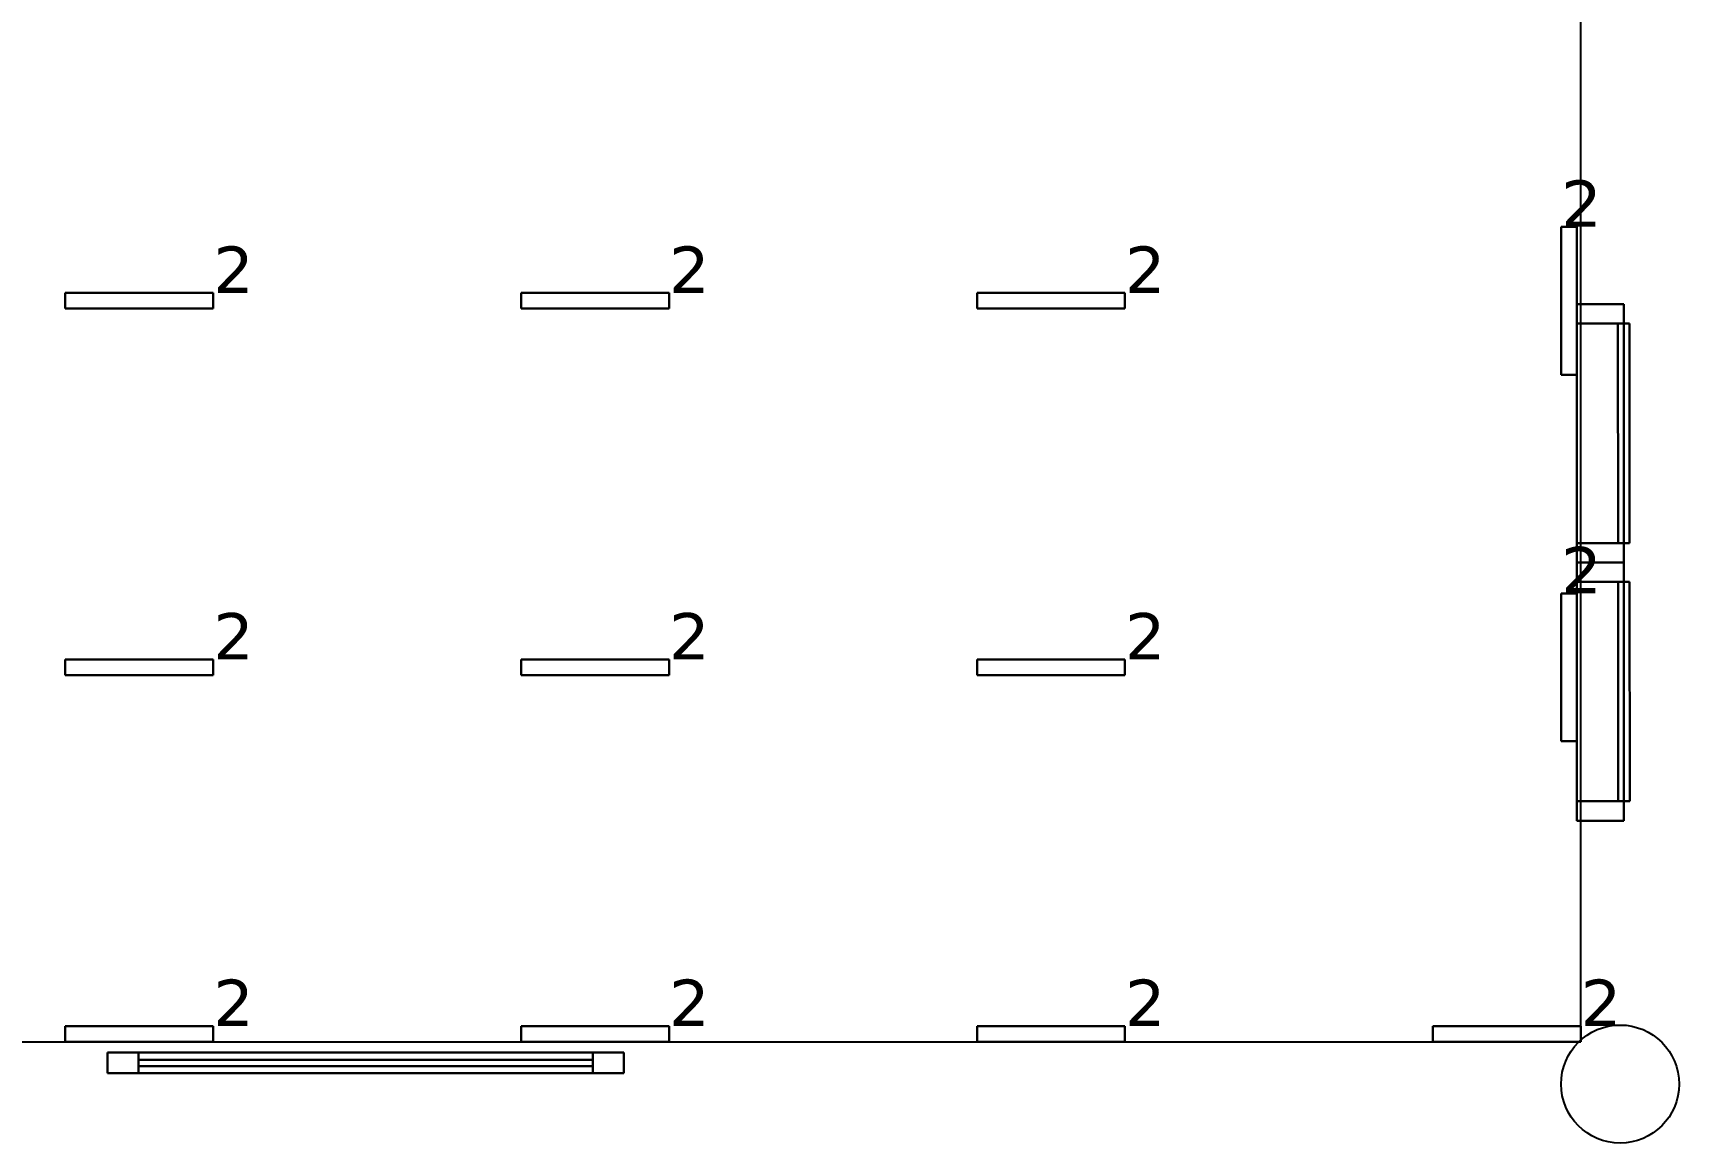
# Model space of a CAD drawing. Header units: inches. Extents: x 28 to 141, y 59 to 110.
# Drawn here: x 102.81 to 109.19, y 58.9 to 63.2 of the extents above; entities that cross this region are included whole.
import ezdxf

# ---------------------------------------------------------------- set-up
doc = ezdxf.new("R2010")
doc.units = ezdxf.units.IN
doc.header["$MEASUREMENT"] = 0
for name, color, linetype, true_color in [('DLX_BLD1_APERT', 7, 'Continuous', 0x969696), ('DLX_BLD1_CALC', 3, 'Continuous', 0x00ff00), ('DLX_BLD1_LUM', 7, 'Continuous', 0xffd400), ('DLX_BLD1_LUMKEY_IDX', 7, 'Continuous', 0x969696)]:
    doc.layers.add(name, color=color, linetype=linetype, true_color=true_color)
doc.styles.add('TableTextStyle', font='')
doc.styles.get('TableTextStyle').set_extended_font_data('VERDANA.TTF')

msp = doc.modelspace()

# ---------------------------------------------------------------- linework, layer by layer
msp.add_circle((108.9576, 59.1314), 0.2286)
at = {"layer": 'DLX_BLD1_APERT'}
for points in [[(108.972, 62.1517, 0), (108.7903, 62.1517, 0)], [(108.7903, 62.1517, 0), (108.7905, 61.1515, 0)], [(108.972, 62.1517, 0), (108.7903, 62.1517, 0)], [(108.7903, 62.1517, 0), (108.7903, 62.1517, 0)], [(108.7903, 62.1517, 0), (108.972, 62.1517, 0)], [(108.7903, 62.0767, 0), (108.7903, 62.1517, 0)], [(108.7903, 62.1517, 0), (108.972, 62.1517, 0)], [(108.7905, 61.1515, 0), (108.7903, 62.1517, 0)], [(108.7903, 62.1517, 0), (108.7903, 62.1517, 0)], [(108.7903, 62.1517, 0), (108.7903, 62.0767, 0)], [(108.9722, 61.1515, 0), (108.972, 62.1517, 0)], [(108.972, 62.1517, 0), (108.972, 62.1517, 0)], [(108.972, 62.1517, 0), (108.972, 62.0767, 0)], [(108.972, 62.0767, 0), (108.972, 62.1517, 0)], [(108.972, 62.1517, 0), (108.972, 62.1517, 0)], [(108.972, 62.1517, 0), (108.9722, 61.1515, 0)], [(108.9495, 62.0767, 0), (108.7903, 62.0767, 0)], [(108.7903, 62.0767, 0), (108.7903, 62.0767, 0)], [(108.7903, 62.0767, 0), (108.7904, 61.2265, 0)], [(108.7904, 61.2265, 0), (108.7903, 62.0767, 0)], [(108.7903, 62.0767, 0), (108.9495, 62.0767, 0)], [(108.9495, 62.0767, 0), (108.7903, 62.0767, 0)], [(108.7903, 62.0767, 0), (108.7903, 62.0767, 0)], [(108.7903, 62.0767, 0), (108.9495, 62.0767, 0)], [(108.972, 62.0767, 0), (108.9495, 62.0767, 0)], [(108.9495, 62.0767, 0), (108.9497, 61.2265, 0)], [(108.9495, 62.0767, 0), (108.9495, 62.0767, 0)], [(108.9497, 61.2265, 0), (108.9495, 62.0767, 0)], [(108.9495, 62.0767, 0), (108.972, 62.0767, 0)], [(108.9495, 62.0767, 0), (108.9495, 62.0767, 0)], [(108.9495, 62.0767, 0), (108.972, 62.0767, 0)], [(108.972, 62.0767, 0), (108.9495, 62.0767, 0)], [(108.9497, 61.2265, 0), (108.9495, 62.0767, 0)], [(108.9495, 62.0767, 0), (108.9495, 62.0767, 0)], [(108.9495, 62.0767, 0), (108.9497, 61.2265, 0)], [(108.9497, 61.2265, 0), (108.9495, 62.0767, 0)], [(108.9495, 62.0767, 0), (108.972, 62.0767, 0)], [(108.972, 62.0767, 0), (108.9495, 62.0767, 0)], [(108.9495, 62.0767, 0), (108.9497, 61.2265, 0)], [(108.972, 62.0767, 0), (108.9495, 62.0767, 0)], [(108.9495, 62.0767, 0), (108.9495, 62.0767, 0)], [(108.9495, 62.0767, 0), (108.972, 62.0767, 0)], [(108.9722, 61.2265, 0), (108.972, 62.0767, 0)], [(108.972, 62.0767, 0), (108.972, 62.0767, 0)], [(108.972, 62.0767, 0), (108.9722, 61.2265, 0)], [(108.972, 62.0767, 0), (108.972, 62.0767, 0)], [(108.972, 62.0767, 0), (108.9945, 62.0767, 0)], [(108.972, 62.0767, 0), (108.972, 62.0767, 0)], [(108.972, 62.0767, 0), (108.9945, 62.0767, 0)], [(108.9945, 62.0767, 0), (108.972, 62.0767, 0)], [(108.972, 62.0767, 0), (108.9722, 61.2265, 0)], [(108.9945, 62.0767, 0), (108.972, 62.0767, 0)], [(108.9722, 61.2265, 0), (108.972, 62.0767, 0)], [(108.972, 62.0767, 0), (108.972, 62.0767, 0)], [(108.9945, 62.0767, 0), (108.9947, 61.2265, 0)], [(108.9947, 61.2265, 0), (108.9945, 62.0767, 0)], [(108.9945, 62.0767, 0), (108.9945, 62.0767, 0)], [(108.9945, 62.0767, 0), (108.9947, 61.2265, 0)], [(108.9945, 62.0767, 0), (108.9945, 62.0767, 0)], [(108.9947, 61.2265, 0), (108.9945, 62.0767, 0)], [(108.7904, 61.2265, 0), (108.9497, 61.2265, 0)], [(108.7905, 61.1515, 0), (108.7904, 61.2265, 0)], [(108.7904, 61.2265, 0), (108.7904, 61.2265, 0)], [(108.7904, 61.2265, 0), (108.7905, 61.1515, 0)], [(108.9497, 61.2265, 0), (108.7904, 61.2265, 0)], [(108.9497, 61.2265, 0), (108.7904, 61.2265, 0)], [(108.7904, 61.2265, 0), (108.7904, 61.2265, 0)], [(108.7904, 61.2265, 0), (108.9497, 61.2265, 0)], [(108.9497, 61.2265, 0), (108.9722, 61.2265, 0)], [(108.9497, 61.2265, 0), (108.9497, 61.2265, 0)], [(108.9722, 61.2265, 0), (108.9497, 61.2265, 0)], [(108.9497, 61.2265, 0), (108.9497, 61.2265, 0)], [(108.9497, 61.2265, 0), (108.9722, 61.2265, 0)], [(108.9722, 61.2265, 0), (108.9497, 61.2265, 0)], [(108.9497, 61.2265, 0), (108.9497, 61.2265, 0)], [(108.9722, 61.2265, 0), (108.9497, 61.2265, 0)], [(108.9722, 61.2265, 0), (108.9497, 61.2265, 0)], [(108.9497, 61.2265, 0), (108.9497, 61.2265, 0)], [(108.9497, 61.2265, 0), (108.9722, 61.2265, 0)], [(108.9497, 61.2265, 0), (108.9722, 61.2265, 0)], [(108.9722, 61.2265, 0), (108.9722, 61.1515, 0)], [(108.9722, 61.2265, 0), (108.9722, 61.2265, 0)], [(108.9722, 61.1515, 0), (108.9722, 61.2265, 0)], [(108.9722, 61.2265, 0), (108.9722, 61.2265, 0)], [(108.9947, 61.2265, 0), (108.9722, 61.2265, 0)], [(108.9722, 61.2265, 0), (108.9722, 61.2265, 0)], [(108.9722, 61.2265, 0), (108.9947, 61.2265, 0)], [(108.9947, 61.2265, 0), (108.9722, 61.2265, 0)], [(108.9722, 61.2265, 0), (108.9947, 61.2265, 0)], [(108.9722, 61.2265, 0), (108.9722, 61.2265, 0)], [(108.9947, 61.2265, 0), (108.9947, 61.2265, 0)], [(108.9947, 61.2265, 0), (108.9947, 61.2265, 0)], [(108.9721, 61.1517, 0), (108.7904, 61.1517, 0)], [(108.7904, 61.1517, 0), (108.7906, 60.1515, 0)], [(108.9721, 61.1517, 0), (108.7904, 61.1517, 0)], [(108.7904, 61.1517, 0), (108.7904, 61.1517, 0)], [(108.7904, 61.1517, 0), (108.9721, 61.1517, 0)], [(108.7904, 61.0767, 0), (108.7904, 61.1517, 0)], [(108.7904, 61.1517, 0), (108.9721, 61.1517, 0)], [(108.7906, 60.1515, 0), (108.7904, 61.1517, 0)], [(108.7904, 61.1517, 0), (108.7904, 61.1517, 0)], [(108.7904, 61.1517, 0), (108.7904, 61.0767, 0)], [(108.7905, 61.1515, 0), (108.9722, 61.1515, 0)], [(108.9722, 61.1515, 0), (108.7905, 61.1515, 0)], [(108.7905, 61.1515, 0), (108.7905, 61.1515, 0)], [(108.7905, 61.1515, 0), (108.9722, 61.1515, 0)], [(108.9722, 61.1515, 0), (108.7905, 61.1515, 0)], [(108.7905, 61.1515, 0), (108.7905, 61.1515, 0)], [(108.9723, 60.1515, 0), (108.9721, 61.1517, 0)], [(108.9721, 61.1517, 0), (108.9721, 61.1517, 0)], [(108.9721, 61.1517, 0), (108.9721, 61.0767, 0)], [(108.9721, 61.0767, 0), (108.9721, 61.1517, 0)], [(108.9721, 61.1517, 0), (108.9721, 61.1517, 0)], [(108.9721, 61.1517, 0), (108.9723, 60.1515, 0)], [(108.9722, 61.1515, 0), (108.9722, 61.1515, 0)], [(108.9722, 61.1515, 0), (108.9722, 61.1515, 0)], [(108.9496, 61.0767, 0), (108.7904, 61.0767, 0)], [(108.7904, 61.0767, 0), (108.7904, 61.0767, 0)], [(108.7904, 61.0767, 0), (108.7905, 60.2265, 0)], [(108.7905, 60.2265, 0), (108.7904, 61.0767, 0)], [(108.7904, 61.0767, 0), (108.9496, 61.0767, 0)], [(108.9496, 61.0767, 0), (108.7904, 61.0767, 0)], [(108.7904, 61.0767, 0), (108.7904, 61.0767, 0)], [(108.7904, 61.0767, 0), (108.9496, 61.0767, 0)], [(108.9721, 61.0767, 0), (108.9496, 61.0767, 0)], [(108.9496, 61.0767, 0), (108.9498, 60.2265, 0)], [(108.9496, 61.0767, 0), (108.9496, 61.0767, 0)], [(108.9498, 60.2265, 0), (108.9496, 61.0767, 0)], [(108.9496, 61.0767, 0), (108.9721, 61.0767, 0)], [(108.9496, 61.0767, 0), (108.9496, 61.0767, 0)], [(108.9496, 61.0767, 0), (108.9721, 61.0767, 0)], [(108.9721, 61.0767, 0), (108.9496, 61.0767, 0)], [(108.9498, 60.2265, 0), (108.9496, 61.0767, 0)], [(108.9496, 61.0767, 0), (108.9496, 61.0767, 0)], [(108.9496, 61.0767, 0), (108.9498, 60.2265, 0)], [(108.9498, 60.2265, 0), (108.9496, 61.0767, 0)], [(108.9496, 61.0767, 0), (108.9721, 61.0767, 0)], [(108.9721, 61.0767, 0), (108.9496, 61.0767, 0)], [(108.9496, 61.0767, 0), (108.9498, 60.2265, 0)], [(108.9721, 61.0767, 0), (108.9496, 61.0767, 0)], [(108.9496, 61.0767, 0), (108.9496, 61.0767, 0)], [(108.9496, 61.0767, 0), (108.9721, 61.0767, 0)], [(108.9723, 60.2265, 0), (108.9721, 61.0767, 0)], [(108.9721, 61.0767, 0), (108.9721, 61.0767, 0)], [(108.9721, 61.0767, 0), (108.9723, 60.2265, 0)], [(108.9721, 61.0767, 0), (108.9721, 61.0767, 0)], [(108.9721, 61.0767, 0), (108.9946, 61.0767, 0)], [(108.9721, 61.0767, 0), (108.9721, 61.0767, 0)], [(108.9721, 61.0767, 0), (108.9946, 61.0767, 0)], [(108.9946, 61.0767, 0), (108.9721, 61.0767, 0)], [(108.9721, 61.0767, 0), (108.9723, 60.2265, 0)], [(108.9946, 61.0767, 0), (108.9721, 61.0767, 0)], [(108.9723, 60.2265, 0), (108.9721, 61.0767, 0)], [(108.9721, 61.0767, 0), (108.9721, 61.0767, 0)], [(108.9946, 61.0767, 0), (108.9948, 60.2265, 0)], [(108.9948, 60.2265, 0), (108.9946, 61.0767, 0)], [(108.9946, 61.0767, 0), (108.9946, 61.0767, 0)], [(108.9946, 61.0767, 0), (108.9948, 60.2265, 0)], [(108.9946, 61.0767, 0), (108.9946, 61.0767, 0)], [(108.9948, 60.2265, 0), (108.9946, 61.0767, 0)], [(108.7905, 60.2265, 0), (108.9498, 60.2265, 0)], [(108.7906, 60.1515, 0), (108.7905, 60.2265, 0)], [(108.7905, 60.2265, 0), (108.7905, 60.2265, 0)], [(108.7905, 60.2265, 0), (108.7906, 60.1515, 0)], [(108.9498, 60.2265, 0), (108.7905, 60.2265, 0)], [(108.9498, 60.2265, 0), (108.7905, 60.2265, 0)], [(108.7905, 60.2265, 0), (108.7905, 60.2265, 0)], [(108.7905, 60.2265, 0), (108.9498, 60.2265, 0)], [(108.9498, 60.2265, 0), (108.9723, 60.2265, 0)], [(108.9498, 60.2265, 0), (108.9498, 60.2265, 0)], [(108.9723, 60.2265, 0), (108.9498, 60.2265, 0)], [(108.9498, 60.2265, 0), (108.9498, 60.2265, 0)], [(108.9498, 60.2265, 0), (108.9723, 60.2265, 0)], [(108.9723, 60.2265, 0), (108.9498, 60.2265, 0)], [(108.9498, 60.2265, 0), (108.9498, 60.2265, 0)], [(108.9723, 60.2265, 0), (108.9498, 60.2265, 0)], [(108.9723, 60.2265, 0), (108.9498, 60.2265, 0)], [(108.9498, 60.2265, 0), (108.9498, 60.2265, 0)], [(108.9498, 60.2265, 0), (108.9723, 60.2265, 0)], [(108.9498, 60.2265, 0), (108.9723, 60.2265, 0)], [(108.9723, 60.2265, 0), (108.9723, 60.1515, 0)], [(108.9723, 60.2265, 0), (108.9723, 60.2265, 0)], [(108.9723, 60.1515, 0), (108.9723, 60.2265, 0)], [(108.9723, 60.2265, 0), (108.9723, 60.2265, 0)], [(108.9948, 60.2265, 0), (108.9723, 60.2265, 0)], [(108.9723, 60.2265, 0), (108.9723, 60.2265, 0)], [(108.9723, 60.2265, 0), (108.9948, 60.2265, 0)], [(108.9948, 60.2265, 0), (108.9723, 60.2265, 0)], [(108.9723, 60.2265, 0), (108.9948, 60.2265, 0)], [(108.9723, 60.2265, 0), (108.9723, 60.2265, 0)], [(108.9948, 60.2265, 0), (108.9948, 60.2265, 0)], [(108.9948, 60.2265, 0), (108.9948, 60.2265, 0)], [(108.7906, 60.1515, 0), (108.9723, 60.1515, 0)], [(108.9723, 60.1515, 0), (108.7906, 60.1515, 0)], [(108.7906, 60.1515, 0), (108.7906, 60.1515, 0)], [(108.7906, 60.1515, 0), (108.9723, 60.1515, 0)], [(108.9723, 60.1515, 0), (108.7906, 60.1515, 0)], [(108.7906, 60.1515, 0), (108.7906, 60.1515, 0)], [(108.9723, 60.1515, 0), (108.9723, 60.1515, 0)], [(108.9723, 60.1515, 0), (108.9723, 60.1515, 0)], [(105.0987, 59.2532, 0), (103.0987, 59.2532, 0)], [(103.0987, 59.2532, 0), (103.0987, 59.1732, 0)], [(103.0987, 59.1732, 0), (103.0987, 59.2532, 0)], [(103.0987, 59.2532, 0), (105.0987, 59.2532, 0)], [(103.0987, 59.1732, 0), (103.0987, 59.2532, 0)], [(103.0987, 59.2532, 0), (103.0987, 59.2532, 0)], [(103.0987, 59.2532, 0), (103.0987, 59.1732, 0)], [(103.0987, 59.2532, 0), (105.0987, 59.2532, 0)], [(105.0987, 59.2532, 0), (103.0987, 59.2532, 0)], [(103.0987, 59.2532, 0), (103.0987, 59.2532, 0)], [(103.2187, 59.2532, 0), (103.2187, 59.2532, 0)], [(103.2187, 59.2532, 0), (104.9787, 59.2532, 0)], [(104.9787, 59.2532, 0), (103.2187, 59.2532, 0)], [(103.2187, 59.2257, 0), (103.2187, 59.2532, 0)], [(103.2187, 59.2532, 0), (104.9787, 59.2532, 0)], [(104.9787, 59.2532, 0), (103.2187, 59.2532, 0)], [(103.2187, 59.2532, 0), (103.2187, 59.2257, 0)], [(103.2187, 59.2257, 0), (103.2187, 59.2532, 0)], [(103.2187, 59.2532, 0), (103.2187, 59.2532, 0)], [(103.2187, 59.2532, 0), (103.2187, 59.2257, 0)], [(104.9787, 59.2532, 0), (104.9787, 59.2532, 0)], [(104.9787, 59.2532, 0), (104.9787, 59.2257, 0)], [(104.9787, 59.2257, 0), (104.9787, 59.2532, 0)], [(104.9787, 59.2532, 0), (104.9787, 59.2532, 0)], [(104.9787, 59.2532, 0), (104.9787, 59.2257, 0)], [(104.9787, 59.2257, 0), (104.9787, 59.2532, 0)], [(105.0987, 59.1732, 0), (105.0987, 59.2532, 0)], [(105.0987, 59.1732, 0), (105.0987, 59.2532, 0)], [(105.0987, 59.2532, 0), (105.0987, 59.2532, 0)], [(105.0987, 59.2532, 0), (105.0987, 59.1732, 0)], [(105.0987, 59.2532, 0), (105.0987, 59.1732, 0)], [(105.0987, 59.2532, 0), (105.0987, 59.2532, 0)], [(104.9787, 59.2257, 0), (103.2187, 59.2257, 0)], [(103.2187, 59.2257, 0), (104.9787, 59.2257, 0)], [(103.2187, 59.2007, 0), (103.2187, 59.2257, 0)], [(103.2187, 59.2257, 0), (104.9787, 59.2257, 0)], [(104.9787, 59.2257, 0), (103.2187, 59.2257, 0)], [(103.2187, 59.2257, 0), (103.2187, 59.2007, 0)], [(103.2187, 59.2257, 0), (103.2187, 59.2257, 0)], [(103.2187, 59.2257, 0), (103.2187, 59.2257, 0)], [(103.2187, 59.2257, 0), (103.2187, 59.2007, 0)], [(103.2187, 59.2007, 0), (103.2187, 59.2257, 0)], [(104.9787, 59.2257, 0), (103.2187, 59.2257, 0)], [(103.2187, 59.2257, 0), (103.2187, 59.2007, 0)], [(103.2187, 59.2257, 0), (104.9787, 59.2257, 0)], [(104.9787, 59.2257, 0), (103.2187, 59.2257, 0)], [(103.2187, 59.2257, 0), (103.2187, 59.2257, 0)], [(103.2187, 59.2007, 0), (103.2187, 59.2257, 0)], [(103.2187, 59.2257, 0), (104.9787, 59.2257, 0)], [(103.2187, 59.2007, 0), (103.2187, 59.2257, 0)], [(103.2187, 59.2257, 0), (103.2187, 59.2257, 0)], [(103.2187, 59.2257, 0), (103.2187, 59.2007, 0)], [(103.2187, 59.2007, 0), (104.9787, 59.2007, 0)], [(103.2187, 59.1732, 0), (103.2187, 59.2007, 0)], [(103.2187, 59.2007, 0), (103.2187, 59.2007, 0)], [(103.2187, 59.2007, 0), (103.2187, 59.1732, 0)], [(103.2187, 59.1732, 0), (103.2187, 59.2007, 0)], [(104.9787, 59.2007, 0), (103.2187, 59.2007, 0)], [(103.2187, 59.2007, 0), (103.2187, 59.1732, 0)], [(104.9787, 59.2007, 0), (103.2187, 59.2007, 0)], [(103.2187, 59.2007, 0), (104.9787, 59.2007, 0)], [(103.2187, 59.2007, 0), (103.2187, 59.2007, 0)], [(103.2187, 59.2007, 0), (104.9787, 59.2007, 0)], [(104.9787, 59.2007, 0), (103.2187, 59.2007, 0)], [(103.2187, 59.2007, 0), (103.2187, 59.2007, 0)], [(103.2187, 59.2007, 0), (104.9787, 59.2007, 0)], [(104.9787, 59.2007, 0), (103.2187, 59.2007, 0)], [(103.2187, 59.2007, 0), (103.2187, 59.2007, 0)], [(104.9787, 59.2257, 0), (104.9787, 59.2007, 0)], [(104.9787, 59.2257, 0), (104.9787, 59.2257, 0)], [(104.9787, 59.2257, 0), (104.9787, 59.2257, 0)], [(104.9787, 59.2257, 0), (104.9787, 59.2007, 0)], [(104.9787, 59.2007, 0), (104.9787, 59.2257, 0)], [(104.9787, 59.2007, 0), (104.9787, 59.2257, 0)], [(104.9787, 59.2007, 0), (104.9787, 59.2257, 0)], [(104.9787, 59.2257, 0), (104.9787, 59.2257, 0)], [(104.9787, 59.2257, 0), (104.9787, 59.2007, 0)], [(104.9787, 59.2007, 0), (104.9787, 59.2257, 0)], [(104.9787, 59.2257, 0), (104.9787, 59.2257, 0)], [(104.9787, 59.2257, 0), (104.9787, 59.2007, 0)], [(104.9787, 59.2007, 0), (104.9787, 59.1732, 0)], [(104.9787, 59.2007, 0), (104.9787, 59.2007, 0)], [(104.9787, 59.2007, 0), (104.9787, 59.1732, 0)], [(104.9787, 59.1732, 0), (104.9787, 59.2007, 0)], [(104.9787, 59.1732, 0), (104.9787, 59.2007, 0)], [(104.9787, 59.2007, 0), (104.9787, 59.2007, 0)], [(104.9787, 59.2007, 0), (104.9787, 59.2007, 0)], [(104.9787, 59.2007, 0), (104.9787, 59.2007, 0)], [(103.0987, 59.1732, 0), (105.0987, 59.1732, 0)], [(105.0987, 59.1732, 0), (103.0987, 59.1732, 0)], [(103.0987, 59.1732, 0), (103.0987, 59.1732, 0)], [(103.0987, 59.1732, 0), (105.0987, 59.1732, 0)], [(105.0987, 59.1732, 0), (103.0987, 59.1732, 0)], [(103.0987, 59.1732, 0), (103.0987, 59.1732, 0)], [(103.2187, 59.1732, 0), (103.2187, 59.1732, 0)], [(103.2187, 59.1732, 0), (104.9787, 59.1732, 0)], [(104.9787, 59.1732, 0), (103.2187, 59.1732, 0)], [(104.9787, 59.1732, 0), (103.2187, 59.1732, 0)], [(103.2187, 59.1732, 0), (103.2187, 59.1732, 0)], [(103.2187, 59.1732, 0), (104.9787, 59.1732, 0)], [(104.9787, 59.1732, 0), (104.9787, 59.1732, 0)], [(104.9787, 59.1732, 0), (104.9787, 59.1732, 0)], [(105.0987, 59.1732, 0), (105.0987, 59.1732, 0)], [(105.0987, 59.1732, 0), (105.0987, 59.1732, 0)]]:
    msp.add_polyline3d(points, dxfattribs=at)
at = {"layer": 'DLX_BLD1_CALC'}
for points in [[(108.8054, 62.1517, 0), (108.8054, 69.2949, 0)], [(108.8054, 62.1517, 0), (108.7903, 62.1517, 0)], [(108.7903, 62.1517, 0), (108.7903, 62.0767, 0)], [(108.7903, 62.0767, 0), (108.7903, 62.1517, 0)], [(108.7903, 62.1517, 0), (108.8054, 62.1517, 0)], [(108.8054, 62.0767, 0), (108.8054, 62.1517, 0)], [(108.7903, 62.0767, 0), (108.8054, 62.0767, 0)], [(108.8054, 62.0767, 0), (108.7903, 62.0767, 0)], [(108.8054, 61.2265, 0), (108.8054, 62.0767, 0)], [(108.8054, 61.2265, 0), (108.7904, 61.2265, 0)], [(108.7904, 61.2265, 0), (108.7905, 61.1517, 0)], [(108.7905, 61.1517, 0), (108.7904, 61.2265, 0)], [(108.7904, 61.2265, 0), (108.8054, 61.2265, 0)], [(108.8054, 61.1517, 0), (108.8054, 61.2265, 0)], [(108.7905, 61.1517, 0), (108.7904, 61.0767, 0)], [(108.7904, 61.0767, 0), (108.7905, 61.1517, 0)], [(108.8054, 61.1517, 0), (108.7905, 61.1517, 0)], [(108.7905, 61.1517, 0), (108.7905, 61.1515, 0)], [(108.7905, 61.1515, 0), (108.7905, 61.1517, 0)], [(108.7905, 61.1517, 0), (108.8054, 61.1517, 0)], [(108.7905, 61.1515, 0), (108.8054, 61.1515, 0)], [(108.8054, 61.1515, 0), (108.7905, 61.1515, 0)], [(108.8054, 61.1515, 0), (108.8054, 61.1517, 0)], [(108.8054, 61.0767, 0), (108.8054, 61.1515, 0)], [(108.7904, 61.0767, 0), (108.8054, 61.0767, 0)], [(108.8054, 61.0767, 0), (108.7904, 61.0767, 0)], [(108.8054, 60.2265, 0), (108.8054, 61.0767, 0)], [(108.8054, 60.2265, 0), (108.7905, 60.2265, 0)], [(108.7905, 60.2265, 0), (108.7906, 60.1515, 0)], [(108.7906, 60.1515, 0), (108.7905, 60.2265, 0)], [(108.7905, 60.2265, 0), (108.8054, 60.2265, 0)], [(108.8054, 60.1515, 0), (108.8054, 60.2265, 0)], [(108.7906, 60.1515, 0), (108.8054, 60.1515, 0)], [(108.8054, 60.1515, 0), (108.7906, 60.1515, 0)], [(108.8054, 59.2949, 0), (108.8054, 60.1515, 0)], [(88.8076, 59.2949, 0), (108.8054, 59.2949, 0)]]:
    msp.add_polyline3d(points, dxfattribs=at)
at = {"layer": 'DLX_BLD1_LUM'}
for points in [[(108.7295, 61.8786, 0), (108.7295, 62.4516, 0)], [(108.7295, 62.4516, 0), (108.7295, 62.4516, 0)], [(108.7295, 62.4516, 0), (108.7295, 61.8786, 0)], [(108.7295, 62.4516, 0), (108.7905, 62.4516, 0)], [(108.7905, 62.4516, 0), (108.7295, 62.4516, 0)], [(108.7295, 62.4516, 0), (108.7295, 62.4516, 0)], [(108.7905, 62.4516, 0), (108.7295, 62.4516, 0)], [(108.7295, 62.4516, 0), (108.7295, 61.8786, 0)], [(108.7295, 61.8786, 0), (108.7295, 62.4516, 0)], [(108.7295, 62.4516, 0), (108.7905, 62.4516, 0)], [(108.7905, 62.4516, 0), (108.7905, 62.4516, 0)], [(108.7905, 62.4516, 0), (108.7905, 61.8786, 0)], [(108.7905, 61.8786, 0), (108.7905, 62.4516, 0)], [(108.7905, 62.4516, 0), (108.7905, 62.4516, 0)], [(108.7905, 61.8786, 0), (108.7905, 62.4516, 0)], [(108.7905, 62.4516, 0), (108.7905, 61.8786, 0)], [(102.9347, 62.1346, 0), (102.9347, 62.1956, 0)], [(102.9347, 62.1956, 0), (102.9347, 62.1956, 0)], [(102.9347, 62.1956, 0), (102.9347, 62.1346, 0)], [(102.9347, 62.1956, 0), (103.5077, 62.1956, 0)], [(103.5077, 62.1956, 0), (102.9347, 62.1956, 0)], [(102.9347, 62.1956, 0), (102.9347, 62.1956, 0)], [(102.9347, 62.1956, 0), (102.9347, 62.1346, 0)], [(103.5077, 62.1956, 0), (102.9347, 62.1956, 0)], [(102.9347, 62.1346, 0), (102.9347, 62.1956, 0)], [(102.9347, 62.1956, 0), (103.5077, 62.1956, 0)], [(103.5077, 62.1956, 0), (103.5077, 62.1346, 0)], [(103.5077, 62.1346, 0), (103.5077, 62.1956, 0)], [(103.5077, 62.1956, 0), (103.5077, 62.1956, 0)], [(103.5077, 62.1956, 0), (103.5077, 62.1956, 0)], [(103.5077, 62.1346, 0), (103.5077, 62.1956, 0)], [(103.5077, 62.1956, 0), (103.5077, 62.1346, 0)], [(104.7006, 62.1346, 0), (104.7006, 62.1956, 0)], [(104.7006, 62.1956, 0), (104.7006, 62.1956, 0)], [(104.7006, 62.1956, 0), (104.7006, 62.1346, 0)], [(104.7006, 62.1956, 0), (105.2736, 62.1956, 0)], [(105.2736, 62.1956, 0), (104.7006, 62.1956, 0)], [(104.7006, 62.1956, 0), (104.7006, 62.1956, 0)], [(104.7006, 62.1956, 0), (104.7006, 62.1346, 0)], [(105.2736, 62.1956, 0), (104.7006, 62.1956, 0)], [(104.7006, 62.1346, 0), (104.7006, 62.1956, 0)], [(104.7006, 62.1956, 0), (105.2736, 62.1956, 0)], [(105.2736, 62.1956, 0), (105.2736, 62.1346, 0)], [(105.2736, 62.1346, 0), (105.2736, 62.1956, 0)], [(105.2736, 62.1956, 0), (105.2736, 62.1956, 0)], [(105.2736, 62.1956, 0), (105.2736, 62.1956, 0)], [(105.2736, 62.1346, 0), (105.2736, 62.1956, 0)], [(105.2736, 62.1956, 0), (105.2736, 62.1346, 0)], [(106.4665, 62.1346, 0), (106.4665, 62.1956, 0)], [(106.4665, 62.1956, 0), (106.4665, 62.1956, 0)], [(106.4665, 62.1956, 0), (106.4665, 62.1346, 0)], [(106.4665, 62.1956, 0), (107.0395, 62.1956, 0)], [(107.0395, 62.1956, 0), (106.4665, 62.1956, 0)], [(106.4665, 62.1956, 0), (106.4665, 62.1956, 0)], [(106.4665, 62.1956, 0), (106.4665, 62.1346, 0)], [(107.0395, 62.1956, 0), (106.4665, 62.1956, 0)], [(106.4665, 62.1346, 0), (106.4665, 62.1956, 0)], [(106.4665, 62.1956, 0), (107.0395, 62.1956, 0)], [(107.0395, 62.1956, 0), (107.0395, 62.1346, 0)], [(107.0395, 62.1346, 0), (107.0395, 62.1956, 0)], [(107.0395, 62.1956, 0), (107.0395, 62.1956, 0)], [(107.0395, 62.1956, 0), (107.0395, 62.1956, 0)], [(107.0395, 62.1346, 0), (107.0395, 62.1956, 0)], [(107.0395, 62.1956, 0), (107.0395, 62.1346, 0)], [(103.5077, 62.1346, 0), (102.9347, 62.1346, 0)], [(102.9347, 62.1346, 0), (102.9347, 62.1346, 0)], [(102.9347, 62.1346, 0), (103.5077, 62.1346, 0)], [(102.9347, 62.1346, 0), (102.9347, 62.1346, 0)], [(102.9347, 62.1346, 0), (103.5077, 62.1346, 0)], [(103.5077, 62.1346, 0), (102.9347, 62.1346, 0)], [(103.5077, 62.1346, 0), (103.5077, 62.1346, 0)], [(103.5077, 62.1346, 0), (103.5077, 62.1346, 0)], [(105.2736, 62.1346, 0), (104.7006, 62.1346, 0)], [(104.7006, 62.1346, 0), (104.7006, 62.1346, 0)], [(104.7006, 62.1346, 0), (105.2736, 62.1346, 0)], [(104.7006, 62.1346, 0), (104.7006, 62.1346, 0)], [(104.7006, 62.1346, 0), (105.2736, 62.1346, 0)], [(105.2736, 62.1346, 0), (104.7006, 62.1346, 0)], [(105.2736, 62.1346, 0), (105.2736, 62.1346, 0)], [(105.2736, 62.1346, 0), (105.2736, 62.1346, 0)], [(107.0395, 62.1346, 0), (106.4665, 62.1346, 0)], [(106.4665, 62.1346, 0), (106.4665, 62.1346, 0)], [(106.4665, 62.1346, 0), (107.0395, 62.1346, 0)], [(106.4665, 62.1346, 0), (106.4665, 62.1346, 0)], [(106.4665, 62.1346, 0), (107.0395, 62.1346, 0)], [(107.0395, 62.1346, 0), (106.4665, 62.1346, 0)], [(107.0395, 62.1346, 0), (107.0395, 62.1346, 0)], [(107.0395, 62.1346, 0), (107.0395, 62.1346, 0)], [(108.7905, 61.8786, 0), (108.7295, 61.8786, 0)], [(108.7295, 61.8786, 0), (108.7295, 61.8786, 0)], [(108.7295, 61.8786, 0), (108.7905, 61.8786, 0)], [(108.7295, 61.8786, 0), (108.7295, 61.8786, 0)], [(108.7295, 61.8786, 0), (108.7905, 61.8786, 0)], [(108.7905, 61.8786, 0), (108.7295, 61.8786, 0)], [(108.7905, 61.8786, 0), (108.7905, 61.8786, 0)], [(108.7905, 61.8786, 0), (108.7905, 61.8786, 0)], [(108.7295, 60.4588, 0), (108.7295, 61.0318, 0)], [(108.7295, 61.0318, 0), (108.7295, 61.0318, 0)], [(108.7295, 61.0318, 0), (108.7295, 60.4588, 0)], [(108.7295, 61.0318, 0), (108.7905, 61.0318, 0)], [(108.7905, 61.0318, 0), (108.7295, 61.0318, 0)], [(108.7295, 61.0318, 0), (108.7295, 61.0318, 0)], [(108.7905, 61.0318, 0), (108.7295, 61.0318, 0)], [(108.7295, 61.0318, 0), (108.7295, 60.4588, 0)], [(108.7295, 60.4588, 0), (108.7295, 61.0318, 0)], [(108.7295, 61.0318, 0), (108.7905, 61.0318, 0)], [(108.7905, 61.0318, 0), (108.7905, 61.0318, 0)], [(108.7905, 61.0318, 0), (108.7905, 60.4588, 0)], [(108.7905, 60.4588, 0), (108.7905, 61.0318, 0)], [(108.7905, 61.0318, 0), (108.7905, 61.0318, 0)], [(108.7905, 60.4588, 0), (108.7905, 61.0318, 0)], [(108.7905, 61.0318, 0), (108.7905, 60.4588, 0)], [(102.9347, 60.7148, 0), (102.9347, 60.7758, 0)], [(102.9347, 60.7758, 0), (102.9347, 60.7758, 0)], [(102.9347, 60.7758, 0), (102.9347, 60.7148, 0)], [(102.9347, 60.7758, 0), (103.5077, 60.7758, 0)], [(103.5077, 60.7758, 0), (102.9347, 60.7758, 0)], [(102.9347, 60.7758, 0), (102.9347, 60.7758, 0)], [(102.9347, 60.7758, 0), (102.9347, 60.7148, 0)], [(103.5077, 60.7758, 0), (102.9347, 60.7758, 0)], [(102.9347, 60.7148, 0), (102.9347, 60.7758, 0)], [(102.9347, 60.7758, 0), (103.5077, 60.7758, 0)], [(103.5077, 60.7758, 0), (103.5077, 60.7148, 0)], [(103.5077, 60.7148, 0), (103.5077, 60.7758, 0)], [(103.5077, 60.7758, 0), (103.5077, 60.7758, 0)], [(103.5077, 60.7758, 0), (103.5077, 60.7758, 0)], [(103.5077, 60.7148, 0), (103.5077, 60.7758, 0)], [(103.5077, 60.7758, 0), (103.5077, 60.7148, 0)], [(104.7006, 60.7148, 0), (104.7006, 60.7758, 0)], [(104.7006, 60.7758, 0), (104.7006, 60.7758, 0)], [(104.7006, 60.7758, 0), (104.7006, 60.7148, 0)], [(104.7006, 60.7758, 0), (105.2736, 60.7758, 0)], [(105.2736, 60.7758, 0), (104.7006, 60.7758, 0)], [(104.7006, 60.7758, 0), (104.7006, 60.7758, 0)], [(104.7006, 60.7758, 0), (104.7006, 60.7148, 0)], [(105.2736, 60.7758, 0), (104.7006, 60.7758, 0)], [(104.7006, 60.7148, 0), (104.7006, 60.7758, 0)], [(104.7006, 60.7758, 0), (105.2736, 60.7758, 0)], [(105.2736, 60.7758, 0), (105.2736, 60.7148, 0)], [(105.2736, 60.7148, 0), (105.2736, 60.7758, 0)], [(105.2736, 60.7758, 0), (105.2736, 60.7758, 0)], [(105.2736, 60.7758, 0), (105.2736, 60.7758, 0)], [(105.2736, 60.7148, 0), (105.2736, 60.7758, 0)], [(105.2736, 60.7758, 0), (105.2736, 60.7148, 0)], [(106.4665, 60.7148, 0), (106.4665, 60.7758, 0)], [(106.4665, 60.7758, 0), (106.4665, 60.7758, 0)], [(106.4665, 60.7758, 0), (106.4665, 60.7148, 0)], [(106.4665, 60.7758, 0), (107.0395, 60.7758, 0)], [(107.0395, 60.7758, 0), (106.4665, 60.7758, 0)], [(106.4665, 60.7758, 0), (106.4665, 60.7758, 0)], [(106.4665, 60.7758, 0), (106.4665, 60.7148, 0)], [(107.0395, 60.7758, 0), (106.4665, 60.7758, 0)], [(106.4665, 60.7148, 0), (106.4665, 60.7758, 0)], [(106.4665, 60.7758, 0), (107.0395, 60.7758, 0)], [(107.0395, 60.7758, 0), (107.0395, 60.7148, 0)], [(107.0395, 60.7148, 0), (107.0395, 60.7758, 0)], [(107.0395, 60.7758, 0), (107.0395, 60.7758, 0)], [(107.0395, 60.7758, 0), (107.0395, 60.7758, 0)], [(107.0395, 60.7148, 0), (107.0395, 60.7758, 0)], [(107.0395, 60.7758, 0), (107.0395, 60.7148, 0)], [(103.5077, 60.7148, 0), (102.9347, 60.7148, 0)], [(102.9347, 60.7148, 0), (102.9347, 60.7148, 0)], [(102.9347, 60.7148, 0), (103.5077, 60.7148, 0)], [(102.9347, 60.7148, 0), (102.9347, 60.7148, 0)], [(102.9347, 60.7148, 0), (103.5077, 60.7148, 0)], [(103.5077, 60.7148, 0), (102.9347, 60.7148, 0)], [(103.5077, 60.7148, 0), (103.5077, 60.7148, 0)], [(103.5077, 60.7148, 0), (103.5077, 60.7148, 0)], [(105.2736, 60.7148, 0), (104.7006, 60.7148, 0)], [(104.7006, 60.7148, 0), (104.7006, 60.7148, 0)], [(104.7006, 60.7148, 0), (105.2736, 60.7148, 0)], [(104.7006, 60.7148, 0), (104.7006, 60.7148, 0)], [(104.7006, 60.7148, 0), (105.2736, 60.7148, 0)], [(105.2736, 60.7148, 0), (104.7006, 60.7148, 0)], [(105.2736, 60.7148, 0), (105.2736, 60.7148, 0)], [(105.2736, 60.7148, 0), (105.2736, 60.7148, 0)], [(107.0395, 60.7148, 0), (106.4665, 60.7148, 0)], [(106.4665, 60.7148, 0), (106.4665, 60.7148, 0)], [(106.4665, 60.7148, 0), (107.0395, 60.7148, 0)], [(106.4665, 60.7148, 0), (106.4665, 60.7148, 0)], [(106.4665, 60.7148, 0), (107.0395, 60.7148, 0)], [(107.0395, 60.7148, 0), (106.4665, 60.7148, 0)], [(107.0395, 60.7148, 0), (107.0395, 60.7148, 0)], [(107.0395, 60.7148, 0), (107.0395, 60.7148, 0)], [(108.7905, 60.4588, 0), (108.7295, 60.4588, 0)], [(108.7295, 60.4588, 0), (108.7295, 60.4588, 0)], [(108.7295, 60.4588, 0), (108.7905, 60.4588, 0)], [(108.7295, 60.4588, 0), (108.7295, 60.4588, 0)], [(108.7295, 60.4588, 0), (108.7905, 60.4588, 0)], [(108.7905, 60.4588, 0), (108.7295, 60.4588, 0)], [(108.7905, 60.4588, 0), (108.7905, 60.4588, 0)], [(108.7905, 60.4588, 0), (108.7905, 60.4588, 0)], [(102.9347, 59.2949, 0), (102.9347, 59.3559, 0)], [(102.9347, 59.3559, 0), (102.9347, 59.3559, 0)], [(102.9347, 59.3559, 0), (102.9347, 59.2949, 0)], [(102.9347, 59.3559, 0), (103.5077, 59.3559, 0)], [(103.5077, 59.3559, 0), (102.9347, 59.3559, 0)], [(102.9347, 59.3559, 0), (102.9347, 59.3559, 0)], [(102.9347, 59.3559, 0), (102.9347, 59.2949, 0)], [(103.5077, 59.3559, 0), (102.9347, 59.3559, 0)], [(102.9347, 59.2949, 0), (102.9347, 59.3559, 0)], [(102.9347, 59.3559, 0), (103.5077, 59.3559, 0)], [(103.5077, 59.3559, 0), (103.5077, 59.2949, 0)], [(103.5077, 59.2949, 0), (103.5077, 59.3559, 0)], [(103.5077, 59.3559, 0), (103.5077, 59.3559, 0)], [(103.5077, 59.3559, 0), (103.5077, 59.3559, 0)], [(103.5077, 59.2949, 0), (103.5077, 59.3559, 0)], [(103.5077, 59.3559, 0), (103.5077, 59.2949, 0)], [(104.7006, 59.2949, 0), (104.7006, 59.3559, 0)], [(104.7006, 59.3559, 0), (104.7006, 59.3559, 0)], [(104.7006, 59.3559, 0), (104.7006, 59.2949, 0)], [(104.7006, 59.3559, 0), (105.2736, 59.3559, 0)], [(105.2736, 59.3559, 0), (104.7006, 59.3559, 0)], [(104.7006, 59.3559, 0), (104.7006, 59.3559, 0)], [(104.7006, 59.3559, 0), (104.7006, 59.2949, 0)], [(105.2736, 59.3559, 0), (104.7006, 59.3559, 0)], [(104.7006, 59.2949, 0), (104.7006, 59.3559, 0)], [(104.7006, 59.3559, 0), (105.2736, 59.3559, 0)], [(105.2736, 59.3559, 0), (105.2736, 59.2949, 0)], [(105.2736, 59.2949, 0), (105.2736, 59.3559, 0)], [(105.2736, 59.3559, 0), (105.2736, 59.3559, 0)], [(105.2736, 59.3559, 0), (105.2736, 59.3559, 0)], [(105.2736, 59.2949, 0), (105.2736, 59.3559, 0)], [(105.2736, 59.3559, 0), (105.2736, 59.2949, 0)], [(106.4665, 59.2949, 0), (106.4665, 59.3559, 0)], [(106.4665, 59.3559, 0), (106.4665, 59.3559, 0)], [(106.4665, 59.3559, 0), (106.4665, 59.2949, 0)], [(106.4665, 59.3559, 0), (107.0395, 59.3559, 0)], [(107.0395, 59.3559, 0), (106.4665, 59.3559, 0)], [(106.4665, 59.3559, 0), (106.4665, 59.3559, 0)], [(106.4665, 59.3559, 0), (106.4665, 59.2949, 0)], [(107.0395, 59.3559, 0), (106.4665, 59.3559, 0)], [(106.4665, 59.2949, 0), (106.4665, 59.3559, 0)], [(106.4665, 59.3559, 0), (107.0395, 59.3559, 0)], [(107.0395, 59.3559, 0), (107.0395, 59.2949, 0)], [(107.0395, 59.2949, 0), (107.0395, 59.3559, 0)], [(107.0395, 59.3559, 0), (107.0395, 59.3559, 0)], [(107.0395, 59.3559, 0), (107.0395, 59.3559, 0)], [(107.0395, 59.2949, 0), (107.0395, 59.3559, 0)], [(107.0395, 59.3559, 0), (107.0395, 59.2949, 0)], [(108.2324, 59.2949, 0), (108.2324, 59.3559, 0)], [(108.2324, 59.3559, 0), (108.2324, 59.3559, 0)], [(108.2324, 59.3559, 0), (108.2324, 59.2949, 0)], [(108.2324, 59.3559, 0), (108.8054, 59.3559, 0)], [(108.8054, 59.3559, 0), (108.2324, 59.3559, 0)], [(108.2324, 59.3559, 0), (108.2324, 59.3559, 0)], [(108.2324, 59.3559, 0), (108.2324, 59.2949, 0)], [(108.8054, 59.3559, 0), (108.2324, 59.3559, 0)], [(108.2324, 59.2949, 0), (108.2324, 59.3559, 0)], [(108.2324, 59.3559, 0), (108.8054, 59.3559, 0)], [(108.8054, 59.3559, 0), (108.8054, 59.2949, 0)], [(108.8054, 59.2949, 0), (108.8054, 59.3559, 0)], [(108.8054, 59.3559, 0), (108.8054, 59.3559, 0)], [(108.8054, 59.3559, 0), (108.8054, 59.3559, 0)], [(108.8054, 59.2949, 0), (108.8054, 59.3559, 0)], [(108.8054, 59.3559, 0), (108.8054, 59.2949, 0)], [(103.5077, 59.2949, 0), (102.9347, 59.2949, 0)], [(102.9347, 59.2949, 0), (102.9347, 59.2949, 0)], [(102.9347, 59.2949, 0), (103.5077, 59.2949, 0)], [(102.9347, 59.2949, 0), (102.9347, 59.2949, 0)], [(102.9347, 59.2949, 0), (103.5077, 59.2949, 0)], [(103.5077, 59.2949, 0), (102.9347, 59.2949, 0)], [(103.5077, 59.2949, 0), (103.5077, 59.2949, 0)], [(103.5077, 59.2949, 0), (103.5077, 59.2949, 0)], [(105.2736, 59.2949, 0), (104.7006, 59.2949, 0)], [(104.7006, 59.2949, 0), (104.7006, 59.2949, 0)], [(104.7006, 59.2949, 0), (105.2736, 59.2949, 0)], [(104.7006, 59.2949, 0), (104.7006, 59.2949, 0)], [(104.7006, 59.2949, 0), (105.2736, 59.2949, 0)], [(105.2736, 59.2949, 0), (104.7006, 59.2949, 0)], [(105.2736, 59.2949, 0), (105.2736, 59.2949, 0)], [(105.2736, 59.2949, 0), (105.2736, 59.2949, 0)], [(107.0395, 59.2949, 0), (106.4665, 59.2949, 0)], [(106.4665, 59.2949, 0), (106.4665, 59.2949, 0)], [(106.4665, 59.2949, 0), (107.0395, 59.2949, 0)], [(106.4665, 59.2949, 0), (106.4665, 59.2949, 0)], [(106.4665, 59.2949, 0), (107.0395, 59.2949, 0)], [(107.0395, 59.2949, 0), (106.4665, 59.2949, 0)], [(107.0395, 59.2949, 0), (107.0395, 59.2949, 0)], [(107.0395, 59.2949, 0), (107.0395, 59.2949, 0)], [(108.8054, 59.2949, 0), (108.2324, 59.2949, 0)], [(108.2324, 59.2949, 0), (108.2324, 59.2949, 0)], [(108.2324, 59.2949, 0), (108.8054, 59.2949, 0)], [(108.2324, 59.2949, 0), (108.2324, 59.2949, 0)], [(108.2324, 59.2949, 0), (108.8054, 59.2949, 0)], [(108.8054, 59.2949, 0), (108.2324, 59.2949, 0)], [(108.8054, 59.2949, 0), (108.8054, 59.2949, 0)], [(108.8054, 59.2949, 0), (108.8054, 59.2949, 0)]]:
    msp.add_polyline3d(points, dxfattribs=at)

# ---------------------------------------------------------------- texts
at = {"layer": 'DLX_BLD1_LUMKEY_IDX', "style": 'TableTextStyle'}
for p in [(108.7295, 62.4516), (103.5077, 62.1956), (105.2736, 62.1956), (107.0395, 62.1956), (108.7295, 61.0318), (103.5077, 60.7758), (105.2736, 60.7758), (107.0395, 60.7758), (103.5077, 59.3559), (105.2736, 59.3559), (107.0395, 59.3559), (108.8054, 59.3559)]:
    msp.add_text('2', height=0.18, dxfattribs=at).set_placement(p)

doc.saveas('drawing.dxf')
